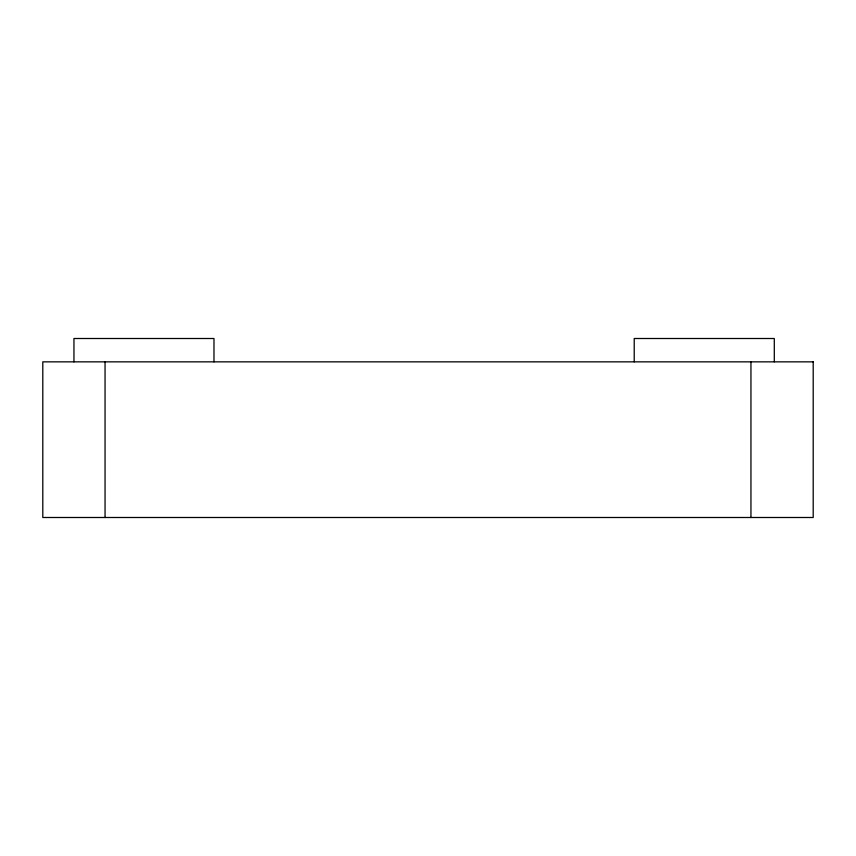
<?xml version="1.0" encoding="UTF-8"?>
<svg xmlns="http://www.w3.org/2000/svg" width="856" height="856" viewBox="0 0 856 856"><rect width="100%" height="100%" fill="white"/><g stroke="black" fill="none" stroke-linecap="round" stroke-linejoin="round"><path stroke-width="1.28" d="M774.295 361.853L774.295 338.505L634.221 338.505L634.221 361.853M750.947 361.853L750.947 517.495M213.979 361.853L213.979 338.505L73.948 338.505L73.948 361.853M105.053 361.853L105.053 517.495M813.2 361.853L42.8 361.853L42.8 517.495L813.2 517.495L813.2 361.853"/></g></svg>
